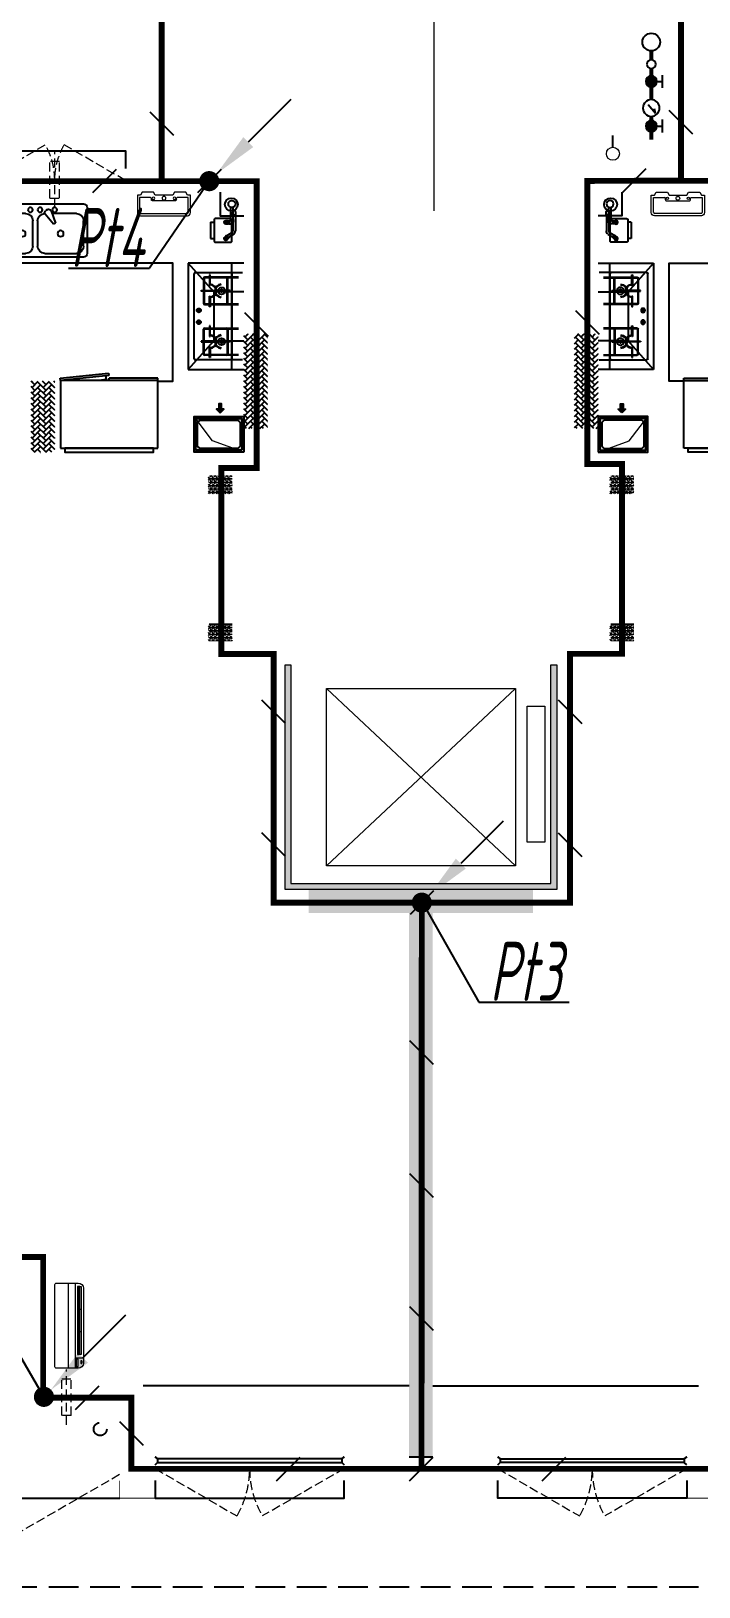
# Model space of a CAD drawing. Extents: x 3002737 to 4077523, y -995787 to -7267.
# Drawn here: x 3140337 to 3145990, y -786295 to -773133 of the extents above; entities that cross this region are included whole.
import ezdxf
from ezdxf.enums import TextEntityAlignment as Align

# ---------------------------------------------------------------- set-up
doc = ezdxf.new("R2010")
doc.units = 0
doc.header["$LTSCALE"] = 1000
doc.header["$MEASUREMENT"] = 0
for name, pattern in [('CENTER2', [1.125, 0.75, -0.125, 0.125, -0.125]), ('DASH', [0.35, 0.25, -0.1]), ('HIDDEN', [0.375, 0.25, -0.125])]:
    doc.linetypes.add(name, pattern=pattern)
doc.layers.get('0').update_dxf_attribs({"linetype": 'CONTINUOUS'})
for name, color, linetype in [('!!电气', 1, 'CONTINUOUS'), ('3-栏杆1', 252, 'CONTINUOUS'), ('3.5方案汇报，与郭总、侯月琴确定户型_t8$0$2020.03.04 -1安徽标准化洋房户型(UA）_t8_t8$0$看线', 154, 'CONTINUOUS'), ('AH-FURNITURE', 1, 'CONTINUOUS'), ('DIM-照明', 7, 'CONTINUOUS'), ('IP-bath&kitchen-JOHNSON', 4, 'CONTINUOUS'), ('LVTRY', 252, 'CONTINUOUS'), ('LWIRE', 4, 'CONTINUOUS'), ('SHTLN', 4, 'CONTINUOUS'), ('VPIPE-中水', 122, 'CONTINUOUS'), ('VPIPE-凝结', 150, 'CONTINUOUS'), ('VPIPE-给水', 3, 'TG_J'), ('VPIPE-雨水', 4, 'DASH'), ('WIRE-接地', 2, 'CONTINUOUS'), ('保温', 6, 'CONTINUOUS'), ('卫生间', 6, 'CONTINUOUS'), ('建筑-排气道', 252, 'CONTINUOUS'), ('污水', 3, 'CONTINUOUS'), ('看线', 185, 'CONTINUOUS'), ('给水', 4, 'CONTINUOUS')]:
    doc.layers.add(name, color=color, linetype=linetype)
for name, color, linetype, lineweight in [('3.5方案汇报，与郭总、侯月琴确定户型_t8$0$STAIR', 2, 'CONTINUOUS', 18), ('PUB_HATCH', 8, 'CONTINUOUS', 9), ('STAIR', 252, 'CONTINUOUS', 20), ('VPIPE-废水', 31, 'TG_F', 18), ('WINDOW', 146, 'CONTINUOUS', 20), ('填充', 251, 'CONTINUOUS', 5), ('平面-空调室内机', 176, 'CONTINUOUS', 9), ('平面-空调预留孔', 252, 'CONTINUOUS', 15), ('立面-洞口示意', 252, 'CONTINUOUS', 13)]:
    doc.layers.add(name, color=color, linetype=linetype, lineweight=lineweight)
doc.styles.add('DIM_FONT', font='SIMPLEX', dxfattribs={"width": 0.7, "bigfont": 'GBCBIG'})
doc.styles.add('HZTXT', font='gbeitc.shx', dxfattribs={"width": 0.8, "height": 400, "bigfont": 'hztxt.shx'})
doc.styles.get("Standard").update_dxf_attribs({"font": 'gbenor.shx', "bigfont": 'gbcbig.shx'})
doc.styles.add('TG_LINETYPE', font='SIMPLEX', dxfattribs={"width": 0.8, "height": 3, "bigfont": 'HZTXT'})
doc.linetypes.add('TG_F', pattern='A,2,-0.3,["F",TG_LINETYPE,S=0.1,R=0,X=-0.23,Y=-0.15],0', length=2.3)
doc.linetypes.add('TG_J', pattern='A,2,-0.22,["J",TG_LINETYPE,S=0.1,R=0,X=-0.18,Y=-0.15],0', length=2.22)
pattern_1 = [(45, (0, 0), (0, 47.4157523), [100.584, -33.528]), (135, (23.708, 23.708), (3e-15, 47.4157523), [100.584, -33.528])]
pattern_2 = [(90, (0, 0), (-16.49778, 1e-15), [9.525, -19.05]), (210, (0, 0), (8.24889, -14.2874966), [9.525, -19.05]), (150, (6e-16, 9.525), (-8.24889, -14.2874966), [9.525, -19.05])]

# ---------------------------------------------------------------- blocks, each defined once
blk = doc.blocks.new('rtyg7uyhg')
at = {"layer": 'LVTRY'}
for p, q in [((193590, 45458), (193590, 45069)), ((194235, 45489), (193621, 45489)), ((193896, 45430), (193858, 45326)), ((193926, 45440), (193940, 45432)), ((194265, 45069), (194265, 45458)), ((193621, 45131), (193621, 45346)), ((193682, 45407), (193888, 45407)), ((193858, 45326), (193875, 45316)), ((193875, 45316), (193946, 45401)), ((194010, 45346), (194010, 45131)), ((194051, 45131), (194051, 45346)), ((194112, 45407), (194173, 45407)), ((194235, 45346), (194235, 45131)), ((193621, 45039), (194235, 45039)), ((193948, 45069), (193682, 45069)), ((194173, 45069), (194112, 45069))]:
    blk.add_line(p, q, dxfattribs=at)
for centre, radius in [((193866, 45438), 20.5), ((193989, 45438), 20.5), ((194071, 45438), 20.5), ((193815, 45238), 25.6), ((194137, 45238), 25.6)]:
    blk.add_circle(centre, radius, dxfattribs=at)
for centre, radius, start, end in [((193621, 45458), 30.7, 90, 180), ((193916, 45423), 20.5, 60, 159.4623), ((193930, 45414), 20.5, 320.5377, 60), ((194235, 45458), 30.7, 360, 90), ((193682, 45346), 61.4, 90, 180), ((193948, 45346), 61.4, 360, 90), ((194112, 45346), 61.4, 90, 180), ((194173, 45346), 61.4, 360, 90), ((193621, 45069), 30.7, 180, 270), ((193682, 45131), 61.4, 180, 270), ((193948, 45131), 61.4, 270, 360), ((194112, 45131), 61.4, 180, 270), ((194173, 45131), 61.4, 270, 360), ((194235, 45069), 30.7, 270, 360)]:
    blk.add_arc(centre, radius, start, end, dxfattribs=at)
at = {"layer": 'LVTRY', "style": 'DIM_FONT', "width": 0.8, "flags": 9}
for tag in ['YSIZE', 'XSIZE']:
    blk.add_attdef(tag, (193928, 45488), '', height=0.5, rotation=90, dxfattribs=at)
blk = doc.blocks.new('A$C60D053AF')
at = {"layer": 'AH-FURNITURE', "color": 8}
for p, q in [((233, -90), (128, -90)), ((233, -110), (128, -110)), ((193, -71), (328, -71)), ((193, -91), (328, -91)), ((245, -129), (245, -122)), ((265, -129), (265, -122)), ((342, -97), (370, -143)), ((356, -83), (384, -129)), ((255, -281), (255, -251)), ((393, -281), (393, -251)), ((255, -281), (393, -281))]:
    blk.add_line(p, q, dxfattribs=at)
for points in [[(170, -68, 1), (170, -94), (193, -94), (193, -68)], [(234, -251), (414, -251, 0.414214), (424, -241), (424, -111, 0.414214), (414, -101), (234, -101, 0.414214), (224, -111), (224, -241, 0.414214)], [(268, -122), (268, -107, 0.414214), (248, -87), (233, -87), (233, -113), (242, -113), (242, -122)], [(242, -152, 1), (268, -152), (268, -129), (242, -129)], [(384, -161, 1), (402, -143), (386, -127), (368, -145)]]:
    blk.add_lwpolyline(points, format="xyb", close=True, dxfattribs=at)
for centre, radius in [((100, -100), 30), ((255, -152), 15), ((255, -152), 10), ((393, -152), 15), ((393, -152), 10)]:
    blk.add_circle(centre, radius, dxfattribs=at)
for radius in [40, 20]:
    blk.add_arc((328, -111), radius, 45, 90, dxfattribs=at)
blk = doc.blocks.new('A-Kitchen-7')
at = {"layer": 'LVTRY'}
for p, q in [((-519, 780), (-7, 834)), ((-7, 834), (-4, 811)), ((-515, 756), (-519, 780)), ((-4, 811), (-515, 756)), ((515, 756), (-515, 756)), ((-515, 756), (-515, 40)), ((-486, 761), (-485, 756)), ((-29, 767), (-112, 756)), ((-29, 767), (-35, 806)), ((515, 780), (0, 780)), ((0, 756), (0, 780)), ((515, 756), (515, 780)), ((515, 40), (515, 756)), ((-515, 40), (515, 40))]:
    blk.add_line(p, q, dxfattribs=at)
blk.add_lwpolyline([(-469, 40), (-469, 0), (469, 0), (469, 40)], close=True, dxfattribs=at)
blk = doc.blocks.new('FRSDFDGDGDRGDR')
at = {"layer": '平面-空调预留孔', "color": 252}
for p, q in [((699612, 775044), (699612, 775441)), ((699619, 775448), (699746, 775448)), ((699746, 775448), (699746, 775355)), ((699720, 775342), (699720, 775143)), ((699727, 775349), (699740, 775349)), ((699746, 775037), (699619, 775037)), ((699727, 775136), (699740, 775136)), ((699746, 775130), (699746, 775037))]:
    blk.add_line(p, q, dxfattribs=at)
blk.add_lwpolyline([(699766, 775167), (699793, 775154), (699793, 775057), (699766, 775044), (699766, 775018), (699619, 775018, -0.414214), (699593, 775044), (699593, 775441, -0.414214), (699619, 775468), (699766, 775468), (699766, 775441), (699793, 775428), (699793, 775332), (699766, 775318)], format="xyb", close=True, dxfattribs=at)
for centre, radius in [((699740, 775332), 10.6), ((699740, 775243), 15.8), ((699740, 775154), 10.6)]:
    blk.add_circle(centre, radius, dxfattribs=at)
for centre, start, end in [((699619, 775441), 90, 180), ((699727, 775342), 90, 180), ((699740, 775355), 270, 360), ((699727, 775143), 180, 270), ((699619, 775044), 180, 270), ((699740, 775130), 0, 90)]:
    blk.add_arc(centre, 6.6, start, end, dxfattribs=at)
blk = doc.blocks.new('*U153')
h = blk.add_hatch(color=5)
h.set_gradient(color1=(0, 0, 255), rotation=180, tint=1)
h.paths.add_polyline_path([(0, 0), (-6.35, -6.35), (-6.35, -2.159), (-15, -2.159), (-15, 2.159), (-6.35, 2.159), (-6.35, 6.35)])
at = {"color": 0, "linetype": 'Continuous'}
blk.add_lwpolyline([(0, 0), (-6.35, -6.35), (-6.35, -2.159), (-15, -2.159), (-15, 2.159), (-6.35, 2.159), (-6.35, 6.35)], close=True, dxfattribs=at)
blk = doc.blocks.new('GDGDRGDRGRD')
at = {"layer": 'PUB_HATCH'}
blk.add_hatch(color=252, dxfattribs=at).paths.add_polyline_path([(430320, 370174), (430320, 370444), (430180, 370444), (430180, 370429), (430285, 370429), (430305, 370409), (430305, 370209), (430285, 370189), (429965, 370189), (429945, 370209), (429945, 370409), (429965, 370429), (430070, 370429), (430070, 370444), (429930, 370444), (429930, 370174)])
at = {"layer": 'LVTRY', "color": 251}
for p, q in [((430081, 371515), (429865, 371758)), ((430335, 371758), (429865, 371758)), ((429865, 371758), (429865, 370858)), ((430235, 370858), (430235, 371758)), ((430335, 371515), (430081, 371515)), ((430081, 371515), (430081, 371100)), ((429865, 370858), (430081, 371100)), ((430081, 371100), (430335, 371100)), ((429865, 370858), (430335, 370858))]:
    blk.add_line(p, q, dxfattribs=at)
at = {"layer": 'LVTRY'}
for p, q in [((429915, 370948), (429915, 371668)), ((429925, 371678), (430325, 371678)), ((429995, 371628), (429995, 371418)), ((430000, 371628), (430000, 371418)), ((430290, 371638), (430005, 371638)), ((430290, 371633), (430005, 371633)), ((430045, 371658), (430045, 371568)), ((430050, 371658), (430045, 371658)), ((430050, 371568), (430050, 371658)), ((430195, 371418), (430195, 371628)), ((430200, 371418), (430200, 371628)), ((430235, 371668), (430235, 370948)), ((429975, 371526), (430102, 371526)), ((429975, 371521), (429975, 371526)), ((430102, 371521), (429975, 371521)), ((430045, 371568), (430050, 371568)), ((430045, 371388), (430045, 371478)), ((430045, 371478), (430050, 371478)), ((430050, 371478), (430050, 371388)), ((430220, 371526), (430092, 371526)), ((430092, 371526), (430092, 371521)), ((430092, 371521), (430220, 371521)), ((430102, 371526), (430102, 371521)), ((430220, 371521), (430220, 371526)), ((430235, 371100), (430235, 371515)), ((429935, 371358), (429974, 371358)), ((429955, 371339), (429955, 371378)), ((430005, 371413), (430290, 371413)), ((430005, 371408), (430290, 371408)), ((430050, 371388), (430045, 371388)), ((429935, 371258), (429974, 371258)), ((429955, 371239), (429955, 371278)), ((429995, 370988), (429995, 371198)), ((430000, 370988), (430000, 371198)), ((430005, 371208), (430290, 371208)), ((430005, 371203), (430290, 371203)), ((430045, 371228), (430045, 371138)), ((430050, 371228), (430045, 371228)), ((430050, 371138), (430050, 371228)), ((430195, 371198), (430195, 370988)), ((430200, 371198), (430200, 370988)), ((430102, 371096), (429975, 371096)), ((429975, 371096), (429975, 371091)), ((429975, 371091), (430102, 371091)), ((430045, 371138), (430050, 371138)), ((430092, 371091), (430092, 371096)), ((430092, 371096), (430220, 371096)), ((430220, 371091), (430092, 371091)), ((430102, 371091), (430102, 371096)), ((430220, 371096), (430220, 371091)), ((430325, 370938), (429925, 370938)), ((430290, 370983), (430005, 370983)), ((430290, 370978), (430005, 370978)), ((430045, 370958), (430045, 371048)), ((430045, 371048), (430050, 371048)), ((430050, 370958), (430045, 370958)), ((430050, 371048), (430050, 370958))]:
    blk.add_line(p, q, dxfattribs=at)
at = {"layer": 'LVTRY', "color": 252}
for p, q in [((430070, 370429), (430070, 370444)), ((430180, 370429), (430180, 370444))]:
    blk.add_line(p, q, dxfattribs=at)
at = {"layer": 'LVTRY'}
blk.add_lwpolyline([(429609, 370758), (429735, 370758), (429735, 371758), (427635, 371758)], dxfattribs=at)
at = {"layer": 'LVTRY', "color": 252}
for points in [[(430335, 370159), (429915, 370159), (429915, 370459), (430335, 370459)], [(430320, 370174), (429930, 370174), (429930, 370444), (430320, 370444)], [(429965, 370429), (430285, 370429), (430305, 370409), (430305, 370209), (430285, 370189), (429965, 370189), (429945, 370209), (429945, 370409), (429965, 370429)]]:
    blk.add_lwpolyline(points, close=True, dxfattribs=at)
at = {"layer": 'LVTRY'}
for centre, radius in [((430147, 371523), 29.7), ((430147, 371523), 11.7), ((429955, 371358), 17), ((429955, 371258), 17), ((430147, 371093), 29.7), ((430147, 371093), 11.7)]:
    blk.add_circle(centre, radius, dxfattribs=at)
for centre, radius, start, end in [((429925, 371668), 10, 90, 180), ((430005, 371628), 10, 90, 180), ((430005, 371628), 5, 90, 180), ((430047, 371523), 56.7, 2.2742, 87.7258), ((430147, 371523), 56.7, 92.2742, 177.7258), ((430190, 371628), 10, 0, 90), ((430190, 371628), 5, 0, 90), ((430225, 371668), 10, 0, 90), ((430047, 371523), 52.2, 2.4704, 87.5296), ((430047, 371523), 56.7, 272.2742, 357.7258), ((430047, 371523), 52.2, 272.4704, 357.5296), ((430147, 371523), 56.7, 182.2742, 267.7258), ((430147, 371523), 52.2, 92.4704, 177.5296), ((430147, 371523), 52.2, 182.4704, 267.5296), ((430005, 371418), 10, 180, 270), ((430005, 371418), 5, 180, 270), ((430190, 371418), 5, 270, 0), ((430190, 371418), 10, 270, 0), ((430005, 371198), 10, 90, 180), ((430005, 371198), 5, 90, 180), ((430190, 371198), 10, 0, 90), ((430190, 371198), 5, 0, 90), ((430047, 371093), 56.7, 2.2742, 87.7258), ((430047, 371093), 52.2, 2.4704, 87.5296), ((430047, 371093), 56.7, 272.2742, 357.7258), ((430047, 371093), 52.2, 272.4704, 357.5296), ((430147, 371093), 56.7, 92.2742, 177.7258), ((430147, 371093), 56.7, 182.2742, 267.7258), ((430147, 371093), 52.2, 92.4704, 177.5296), ((430147, 371093), 52.2, 182.4704, 267.5296), ((429925, 370948), 10, 180, 270), ((430005, 370988), 10, 180, 270), ((430005, 370988), 5, 180, 270), ((430190, 370988), 5, 270, 0), ((430190, 370988), 10, 270, 0), ((430225, 370948), 10, 270, 0)]:
    blk.add_arc(centre, radius, start, end, dxfattribs=at)
at = {"layer": '立面-洞口示意', "color": 252}
blk.add_lwpolyline([(430335, 370159), (430071, 370253), (429915, 370459)], dxfattribs=at)
at = {"xscale": -1}
blk.add_blockref('rtyg7uyhg', (622600, 326770), dxfattribs=at)
at = {"xscale": -1, "rotation": 270}
blk.add_blockref('FRSDFDGDGDRGDR', (-345583, -327434), dxfattribs=at)
at = {"rotation": 270}
blk.add_blockref('A$C60D053AF', (430335, 372358), dxfattribs=at)
at = {"layer": 'LVTRY', "color": 1, "extrusion": (0, 0, -1), "xscale": -0.7999999999883585, "yscale": 0.7999999999883585, "zscale": -0.7999999999883585}
blk.add_blockref('A-Kitchen-7', (-429197, 370159), dxfattribs=at)
at = {"layer": '建筑-排气道', "xscale": -5, "yscale": 5, "zscale": 5, "rotation": 90}
blk.add_blockref('*U153', (430135, 370491), dxfattribs=at)
blk = doc.blocks.new('GDFGDGRD')
at = {"layer": '保温', "linetype": 'ByBlock', "ltscale": 10}
h = blk.add_hatch(dxfattribs=at)
h.set_pattern_fill('AR-HBONE', color=251, scale=55)
h.set_pattern_definition(pattern_1)
h.paths.add_polyline_path([(431617, 372624), (431817, 372624), (431817, 373424), (431617, 373424)])
h = blk.add_hatch(dxfattribs=at)
h.set_pattern_fill('AR-HBONE', color=251, scale=55)
h.set_pattern_definition(pattern_1)
h.paths.add_polyline_path([(434617, 372624), (434417, 372624), (434416, 373424), (434616, 373424)])
h = blk.add_hatch(dxfattribs=at)
h.set_pattern_fill('AR-HBONE', color=251, scale=55)
h.set_pattern_definition(pattern_1)
h.paths.add_polyline_path([(430018, 372424), (430017, 373024), (429817, 373024), (429818, 372424)])
at = {"layer": '保温', "linetype": 'Continuous', "ltscale": 10}
h = blk.add_hatch(dxfattribs=at)
h.set_pattern_fill('HEX', color=251, scale=10, angle=90, style=0)
h.set_pattern_definition(pattern_2)
h.paths.add_polyline_path([(431317, 372074), (431517, 372074), (431517, 372224), (431317, 372224)])
h = blk.add_hatch(dxfattribs=at)
h.set_pattern_fill('HEX', color=251, scale=10, angle=90, style=0)
h.set_pattern_definition(pattern_2)
h.paths.add_polyline_path([(434917, 372074), (434717, 372074), (434716, 372224), (434916, 372224)])
h = blk.add_hatch(dxfattribs=at)
h.set_pattern_fill('HEX', color=251, scale=10, angle=90, style=0)
h.set_pattern_definition(pattern_2)
h.paths.add_polyline_path([(431317, 370824), (431517, 370824), (431517, 370974), (431317, 370974)])
h = blk.add_hatch(dxfattribs=at)
h.set_pattern_fill('HEX', color=251, scale=10, angle=90, style=0)
h.set_pattern_definition(pattern_2)
h.paths.add_polyline_path([(434917, 370824), (434717, 370824), (434716, 370974), (434916, 370974)])
h = blk.add_hatch(dxfattribs=at)
h.set_pattern_fill('HEX', color=251, scale=10, angle=90, style=0)
h.set_pattern_definition([(90, (-70765.891, -151624.736), (-16.49778, 1e-15), [9.525, -19.05]), (210, (-70765.891, -151624.736), (8.24889, -14.2874966), [9.525, -19.05]), (150, (-70765.891, -151615.211), (-8.24889, -14.2874966), [9.525, -19.05])])
h.paths.add_polyline_path([(434067, 368524), (434067, 368724), (432167, 368724), (432167, 368524)])
h = blk.add_hatch(dxfattribs=at)
h.set_pattern_fill('HEX', color=251, scale=10, angle=90, style=0)
h.set_pattern_definition([(90, (-70765.891, -152124.736), (-16.49778, 1e-15), [9.525, -19.05]), (210, (-70765.891, -152124.736), (8.24889, -14.2874966), [9.525, -19.05]), (150, (-70765.891, -152115.211), (-8.24889, -14.2874966), [9.525, -19.05])])
h.paths.add_polyline_path([(433017, 363924), (433217, 363924), (433217, 368524), (433017, 368524)])
at = {"layer": '保温', "color": 251, "linetype": 'ByBlock', "ltscale": 10}
blk.add_line((433017, 363924), (433217, 363924), dxfattribs=at)
blk = doc.blocks.new('dongkong')
at = {"layer": '平面-空调预留孔', "color": 8, "linetype": 'HIDDEN', "ltscale": 0.3}
for p, q in [((-603796, 210900), (-603796, 210431)), ((-603836, 210821), (-603836, 210511)), ((-603836, 210821), (-603756, 210821)), ((-603756, 210821), (-603756, 210511))]:
    blk.add_line(p, q, dxfattribs=at)
blk.add_lwpolyline([(-603756, 210511), (-603836, 210511)], dxfattribs=at)
blk = doc.blocks.new('A$C001338C2')
at = {"color": 8}
for p, q in [((0, 249), (0, 22)), ((845, 304), (55, 304)), ((109, 215), (109, 304)), ((900, 22), (900, 249)), ((22, 0), (878, 0))]:
    blk.add_line(p, q, dxfattribs=at)
at = {"color": 8, "lineweight": 5}
for p, q in [((900, 215), (0, 215)), ((865, 279), (144, 279)), ((144, 279), (144, 266)), ((387, 279), (144, 279)), ((144, 279), (144, 253)), ((144, 266), (865, 266)), ((144, 240), (144, 253)), ((144, 253), (865, 253)), ((865, 240), (144, 240)), ((387, 240), (387, 279)), ((622, 240), (387, 240)), ((865, 279), (622, 279)), ((622, 279), (622, 240)), ((865, 253), (865, 279)), ((865, 266), (865, 240)), ((900, 143), (0, 143))]:
    blk.add_line(p, q, dxfattribs=at)
at = {"color": 8}
for points in [[(89, 226), (22, 226, -0.414214), (17, 232), (17, 243, -0.414214), (22, 249), (89, 249, -0.414214), (95, 243), (95, 232, -0.414214)], [(73, 275), (57, 275, -0.414214), (51, 281), (51, 283, -0.414214), (57, 289), (73, 289, -0.414214), (79, 283), (79, 281, -0.414214)]]:
    blk.add_lwpolyline(points, format="xyb", close=True, dxfattribs=at)
for centre, radius, start, end in [((55, 249), 55, 90, 180), ((845, 249), 55, 360, 90), ((22, 22), 22, 180, 270), ((878, 22), 22, 270, 360)]:
    blk.add_arc(centre, radius, start, end, dxfattribs=at)
blk = doc.blocks.new('ASDFSD')
at = {"layer": '3-栏杆1', "color": 5}
for p, q in [((681763, 334938), (681742, 334955)), ((681742, 334955), (681763, 334938)), ((681742, 334888), (681763, 334908)), ((683322, 334937), (681763, 334938)), ((681763, 334938), (681763, 334908)), ((681763, 334908), (683322, 334908)), ((683322, 334938), (683342, 334955)), ((683342, 334955), (683322, 334938)), ((683322, 334938), (683322, 334908)), ((683322, 334908), (683342, 334888)), ((683342, 334888), (683322, 334908))]:
    blk.add_line(p, q, dxfattribs=at)
blk = doc.blocks.new('A$C2705576B')
at = {"layer": '给水'}
h = blk.add_hatch(color=252, dxfattribs=at)
edge = h.paths.add_edge_path()
edge.add_arc((417, -1741), 47.2, 0, 360)
h = blk.add_hatch(color=252, dxfattribs=at)
edge = h.paths.add_edge_path()
edge.add_arc((795, -1741), 47.2, 0, 360)
at = {"layer": '给水', "color": 252}
for p, q in [((363, -1645), (472, -1645)), ((417, -1741), (417, -1645)), ((601, -1768), (525, -1704)), ((525, -1704), (564, -1715)), ((740, -1645), (849, -1645)), ((795, -1741), (795, -1645))]:
    blk.add_line(p, q, dxfattribs=at)
at = {"layer": '给水', "color": 252, "const_width": 35.4}
for points in [[(499, -1741), (302, -1741)], [(903, -1741), (641, -1741)], [(1053, -1741), (978, -1741)]]:
    blk.add_lwpolyline(points, dxfattribs=at)
at = {"layer": '给水', "color": 252}
for centre, radius in [((417, -1741), 47.2), ((570, -1741), 70.8), ((795, -1741), 47.2), ((941, -1741), 37.5)]:
    blk.add_circle(centre, radius, dxfattribs=at)
blk = doc.blocks.new('A$C1F074C3D')
at = {"layer": 'STAIR', "color": 252}
blk.add_line((-1190, 4160), (-1190, 1703), dxfattribs=at)
blk = doc.blocks.new('A$C148B7D8E')
at = {"layer": '卫生间', "color": 252, "linetype": 'DASH'}
blk.add_lwpolyline([(16100, 14000), (16100, 15400), (7700, 15400), (7700, 10800), (7300, 10800), (7300, 10000), (900, 10000), (900, 9000), (-900, 9000), (-900, -900), (1750, -900), (1750, -2100), (23450, -2100), (23450, -900), (25100, -900)], dxfattribs=at)
blk = doc.blocks.new('A$C66B635E3')
at = {"layer": '填充'}
h = blk.add_hatch(dxfattribs=at)
h.set_pattern_fill('隔热材料02', color=252, scale=100, style=0)
h.set_pattern_definition([(0, (-1161708.397, -603838.63), (0, 50), []), (0, (-1161708.397, -603821.964), (0, 50), []), (270, (-1161664.656, -603813.333), (50, -9e-15), [5.01775, -44.98225]), (270, (-1161702.115, -603813.333), (50, -9e-15), [5.01775, -44.98225]), (90, (-1161676.603, -603847.26), (-50, 3e-15), [5.01775, -44.98225]), (90, (-1161690.17, -603847.26), (-50, 3e-15), [5.01775, -44.98225]), (180, (-1161658.373, -603855.3), (-6e-15, -50), [50.02425, 0.02425]), (135, (-1161672.33, -603852.79), (3e-15, 49.99987405), [4.268, -66.44275]), (116.56505, (-1161625.348, -603849.77), (0.00011283, 49.99993342), [2.805, -108.9985]), (116.56505, (-1161675.348, -603849.77), (0.00011283, 49.99993342), [2.805, -108.9985]), (153.43495, (-1161617.313, -603855.298), (-0.0001128, 49.9999334), [5.61, -106.1935]), (153.43495, (-1161667.313, -603855.298), (-0.0001128, 49.9999334), [5.61, -106.1935]), (63.43495, (-1161626.603, -603842.244), (-0.00011283, 49.99993342), [26.714, -85.0895]), (63.43495, (-1161676.603, -603842.244), (-0.00011283, 49.99993342), [26.714, -85.0895]), (116.56505, (-1161614.656, -603813.333), (0.00011283, 49.99993342), [2.805, -108.9985]), (116.56505, (-1161664.656, -603813.333), (0.00011283, 49.99993342), [2.805, -108.9985]), (135, (-1161665.91, -603810.824), (3e-15, 49.99987405), [4.268, -66.44275]), (153.43495, (-1161618.93, -603807.806), (-0.0001128, 49.9999334), [5.61, -106.1935]), (153.43495, (-1161668.93, -603807.806), (-0.0001128, 49.9999334), [5.61, -106.1935]), (45, (-1161700.86, -603810.824), (0, 49.99987405), [4.268, -66.44275]), (63.43495, (-1161652.115, -603813.333), (-0.00011283, 49.99993342), [2.805, -108.9985]), (63.43495, (-1161702.115, -603813.333), (-0.00011283, 49.99993342), [2.805, -108.9985]), (26.56505, (-1161647.842, -603807.806), (0.0001128, 49.9999334), [5.61, -106.1935]), (26.56505, (-1161697.842, -603807.806), (0.0001128, 49.9999334), [5.61, -106.1935]), (116.56505, (-1161640.168, -603842.244), (0.00011283, 49.99993342), [26.714, -85.0895]), (116.56505, (-1161690.168, -603842.244), (0.00011283, 49.99993342), [26.714, -85.0895]), (45, (-1161694.44, -603852.79), (0, 49.99987405), [4.268, -66.44275]), (63.43495, (-1161641.422, -603849.77), (-0.00011283, 49.99993342), [2.805, -108.9985]), (63.43495, (-1161691.422, -603849.77), (-0.00011283, 49.99993342), [2.805, -108.9985]), (26.56505, (-1161649.46, -603855.298), (0.0001128, 49.9999334), [5.61, -106.1935]), (26.56505, (-1161699.46, -603855.298), (0.0001128, 49.9999334), [5.61, -106.1935])])
h.paths.add_polyline_path([(13600, 6800), (13650, 6800), (13650, 4900), (11350, 4900), (11350, 6800), (11400, 6800), (11400, 4950), (13600, 4950)])
at = {"color": 252, "const_width": 8}
for points in [[(9950, -100), (9950, -250), (10250, -250), (10250, -100)], [(15050, -100), (15050, -250), (14750, -250), (14750, -100)]]:
    blk.add_lwpolyline(points, dxfattribs=at)
at = {"layer": '3.5方案汇报，与郭总、侯月琴确定户型_t8$0$2020.03.04 -1安徽标准化洋房户型(UA）_t8_t8$0$看线', "color": 252, "ltscale": 10}
for p, q in [((12400, 700), (10150, 700)), ((12600, 700), (14850, 700))]:
    blk.add_line(p, q, dxfattribs=at)
at = {"layer": '3.5方案汇报，与郭总、侯月琴确定户型_t8$0$STAIR', "color": 252}
for p, q in [((13300, 6600), (11700, 5100)), ((11700, 6600), (13300, 5100))]:
    blk.add_line(p, q, dxfattribs=at)
for points in [[(11700, 5100), (11700, 6600), (13300, 6600), (13300, 5100)], [(13400, 5300), (13400, 6450), (13550, 6450), (13550, 5300)]]:
    blk.add_lwpolyline(points, close=True, dxfattribs=at)
at = {"layer": 'IP-bath&kitchen-JOHNSON', "color": 252}
for points in [[(10800, 10800), (10800, 10600), (11000, 10600)], [(14200, 10800), (14200, 10600), (14000, 10600)]]:
    blk.add_lwpolyline(points, dxfattribs=at)
at = {"layer": 'VPIPE-中水', "color": 252, "linetype": 'Continuous'}
for centre in [(10895, 10695), (14105, 10695)]:
    blk.add_circle(centre, 55, dxfattribs=at)
at = {"layer": 'VPIPE-凝结', "color": 252}
blk.add_line((14125, 11180), (14125, 11278), dxfattribs=at)
at = {"layer": 'VPIPE-废水', "color": 252}
blk.add_circle((14125, 11125), 55, dxfattribs=at)
at = {"layer": 'VPIPE-给水', "color": 252, "linetype": 'Continuous'}
blk.add_circle((14450, 12070), 75, dxfattribs=at)
at = {"layer": 'VPIPE-雨水', "color": 252}
blk.add_circle((9785, 335), 55, dxfattribs=at)
at = {"layer": 'WINDOW', "color": 252, "linetype": 'DASH', "ltscale": 0.3}
for points in [[(8800, 10900), (9320, 11200, -0.131652), (9400, 10900)], [(9998, 10900), (9479, 11200, 0.131652), (9398, 10900)], [(9948, -50), (8822, -700, -0.131652), (8648, -50)], [(10250, 0), (10943, -400, 0.131652), (11050, 0)], [(11850, 0), (11157, -400, -0.131652), (11050, 0)], [(13150, 0), (13843, -400, 0.131652), (13950, 0)], [(14750, 0), (14057, -400, -0.131652), (13950, 0)]]:
    blk.add_lwpolyline(points, format="xyb", dxfattribs=at)
at = {"layer": '填充', "color": 252}
blk.add_lwpolyline([(13600, 6800), (13650, 6800), (13650, 4900), (11350, 4900), (11350, 6800), (11400, 6800), (11400, 4950), (13600, 4950)], close=True, dxfattribs=at)
at = {"layer": '看线', "color": 252, "ltscale": 0.5}
for points in [[(8800, 11000), (8800, 11150), (10000, 11150), (10000, 11000)], [(10250, -100), (10250, -250), (11850, -250), (11850, -100)], [(14750, -100), (14750, -250), (13150, -250), (13150, -100)], [(8650, -250), (9950, -250)]]:
    blk.add_lwpolyline(points, dxfattribs=at)
at = {"color": 252}
for name, p in [('A$C148B7D8E', (-100, 1100)), ('A$C1F074C3D', (13800, 8940)), ('GDGDRGDRGRD', (-419335, -361558)), ('GDFGDGRD', (-420617, -363824)), ('ASDFSD', (-671492, -334855))]:
    blk.add_blockref(name, p, dxfattribs=at)
at = {"color": 252, "xscale": -1}
for name, p in [('GDGDRGDRGRD', (444335, -361558)), ('ASDFSD', (696492, -334855))]:
    blk.add_blockref(name, p, dxfattribs=at)
at = {"layer": '平面-空调室内机', "color": 252, "ltscale": 0.3, "xscale": -1, "rotation": 180}
blk.add_blockref('dongkong', (613196, 221571), dxfattribs=at)
at = {"layer": '平面-空调室内机', "color": 252, "ltscale": 0.3, "rotation": 180}
blk.add_blockref('dongkong', (-594296, 211271), dxfattribs=at)
at = {"layer": '平面-空调预留孔', "color": 252, "xscale": -0.800000000046565, "yscale": 0.800000000046565, "zscale": 0.800000000046565, "rotation": 269.9999997665698}
blk.add_blockref('A$C001338C2', (9400, 850), dxfattribs=at)
at = {"layer": '污水', "color": 252, "xscale": -1, "rotation": 269.999999999891}
blk.add_blockref('A$C2705576B', (16191, 10942), dxfattribs=at)
blk = doc.blocks.new('$TelecSys$00000008')
blk.add_line((0.4, 0.4), (-0.4, -0.4))
blk = doc.blocks.new('$TelecSys$00000078')
for p, q in [((1.15, 1.15), (0.55, 0.55)), ((0.104, 0.104), (0.104, 0.104)), ((-0.104, -0.104), (-0.104, -0.104))]:
    blk.add_line(p, q)
at = {"const_width": 0.142}
blk.add_lwpolyline([(-0.071, 0, 1), (0.071, 0, 1)], format="xyb", close=True, dxfattribs=at)
blk.add_solid([(0.62, 0.48), (0.48, 0.62), (0.1, 0.1)])
at = {"width": 0.8, "flags": 9}
blk.add_attdef('A', (0, 0), '', height=0.00002, dxfattribs=at)

msp = doc.modelspace()

# ---------------------------------------------------------------- linework, layer by layer
at = {"layer": 'DIM-照明', "color": 7, "ltscale": 0.8}
for p, q in [((3141845.6, -774402), (3141338.8, -775139.4)), ((3140652.9, -775139.4), (3141338.8, -775139.4)), ((3143670.9, -780540.2), (3144126.2, -781348.4)), ((3144126.2, -781348.4), (3144891.6, -781348.4)), ((3140446.2, -784687.2), (3140083.8, -784063.2))]:
    msp.add_line(p, q, dxfattribs=at)
at = {"layer": 'WIRE-接地', "color": 2, "linetype": 'CENTER2', "const_width": 50}
for points in [[(3131137.6, -776200.6), (3132944.6, -776200.6), (3139344.5, -776200.6), (3139344.5, -774402), (3141443.5, -774402), (3141443.5, -772301.7), (3139736.3, -772301.7), (3139736.3, -769800.5), (3146150.7, -769800.5), (3146150.7, -772286), (3145839.8, -772286), (3145839.8, -774399.5), (3147944.3, -774399.5), (3147944.3, -775198), (3147944.3, -776193.7), (3164335.3, -776193.7)], [(3141443.5, -774402), (3142247.8, -774402), (3142247.8, -776829.6), (3141948.3, -776829.6), (3141948.3, -778402.3), (3142390.2, -778402.3), (3142390.2, -780506.2), (3144899.5, -780506.2), (3144899.5, -778401.2), (3145340.4, -778401.2), (3145340.4, -776794.9), (3145045.7, -776794.9), (3145045.7, -774399.8), (3145839.8, -774398)], [(3158840, -784099.6), (3153442.1, -784099.6), (3153442.1, -783495.7), (3146840.2, -783495.7), (3146840.2, -784701.2), (3146093.4, -784701.2), (3146093.4, -785296.5), (3141185.9, -785296.5), (3141185.9, -784693.6), (3140439.9, -784693.6), (3140439.9, -783504.3), (3133843.2, -783504.3), (3133843.2, -784097.2), (3131137.4, -784097.2), (3131137.4, -776200.6)], [(3143644.9, -780506.2), (3143642.2, -785296.5)]]:
    msp.add_lwpolyline(points, dxfattribs=at)

# ---------------------------------------------------------------- block references
at = {"layer": '!!电气'}
msp.add_blockref('A$C66B635E3', (3131137.4, -785295.1), dxfattribs=at)
at = {"layer": 'LWIRE', "color": 4, "xscale": 600, "yscale": 600, "zscale": 600}
for p in [(3141845.6, -774402), (3143644.9, -780506.2)]:
    msp.add_blockref('$TelecSys$00000078', p, dxfattribs=at)
at = {"layer": 'LWIRE', "color": 2, "xscale": 600, "yscale": 600, "zscale": 600}
msp.add_blockref('$TelecSys$00000078', (3140446.2, -784687.2), dxfattribs=at)
at = {"layer": 'SHTLN', "color": 2}
for p, xscale, yscale, zscale, rotation in [((3141443.5, -773914.3), 250, 250, 250, 90), ((3145839.8, -773905.3), 250, 250, 250, 270), ((3145442.8, -774398.9), 250.0000000000001, 250.0000000000001, 250.0000000000001, 0.1338204132556922), ((3142247.8, -775615.8), 250, 250, 250, 270), ((3145045.7, -775597.3), 250, 250, 250, 90), ((3142390.2, -778891.8), 250, 250, 250, 270), ((3144899.5, -778891.2), 250, 250, 250, 90), ((3142390.2, -780016.8), 250, 250, 250, 270), ((3144899.5, -780016.2), 250, 250, 250, 90), ((3143644.2, -781776.4), 249.9999999999998, 249.9999999999998, 249.9999999999998, 269.9675933344894), ((3143643.5, -782901.4), 249.9999999999998, 249.9999999999998, 249.9999999999998, 269.9675933344894), ((3143642.9, -784026.4), 249.9999999999998, 249.9999999999998, 249.9999999999998, 269.9675933344894), ((3140812.9, -784693.6), 250, 250, 250, 180), ((3141185.9, -784995), 250, 250, 250, 90), ((3142514.7, -785296.5), 250, 250, 250, 180), ((3143639.7, -785296.5), 250, 250, 250, 180), ((3144764.7, -785296.5), 250, 250, 250, 180)]:
    msp.add_blockref('$TelecSys$00000008', p, dxfattribs=dict(at, xscale=xscale, yscale=yscale, zscale=zscale, rotation=rotation))
at = {"layer": 'SHTLN', "color": 2, "xscale": 250, "yscale": 250, "zscale": 250}
for p in [(3140956.5, -774402), (3141845.6, -774402), (3143644.9, -780506.2)]:
    msp.add_blockref('$TelecSys$00000008', p, dxfattribs=at)

# ---------------------------------------------------------------- texts
at = {"layer": 'DIM-照明', "color": 7, "ltscale": 0.8, "style": 'HZTXT', "width": 0.7}
for s, p in [('Pt4', (3140983.6, -774877.7)), ('Pt3', (3144524.8, -781086.7))]:
    msp.add_text(s, height=500, dxfattribs=at).set_placement(p, align=Align.MIDDLE)

doc.saveas('drawing.dxf')
